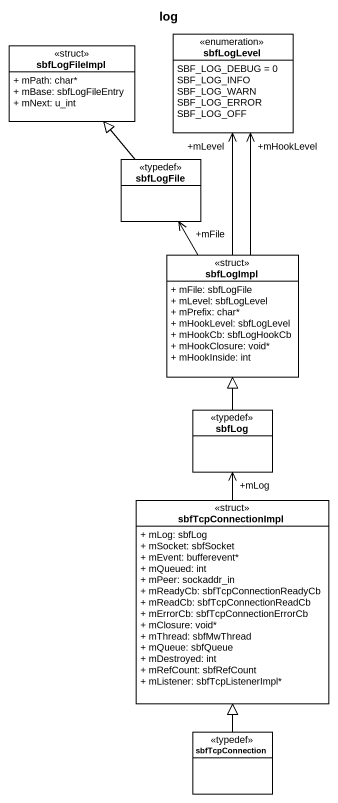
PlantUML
@startuml
title log
hide circle
hide empty members
skinparam classAttributeIconSize 0
class sbfLogFileImpl <<struct>> {
  + mPath: char*
  + mBase: sbfLogFileEntry
  + mNext: u_int
}
enum sbfLogLevel {
  SBF_LOG_DEBUG = 0
  SBF_LOG_INFO
  SBF_LOG_WARN
  SBF_LOG_ERROR
  SBF_LOG_OFF
}
class sbfLogFile <<typedef>>
class sbfLogImpl <<struct>> {
  + mFile: sbfLogFile
  + mLevel: sbfLogLevel
  + mPrefix: char*
  + mHookLevel: sbfLogLevel
  + mHookCb: sbfLogHookCb
  + mHookClosure: void*
  + mHookInside: int
}
class sbfLog <<typedef>>
class sbfTcpConnectionImpl <<struct>> {
  + mLog: sbfLog
  + mSocket: sbfSocket
  + mEvent: bufferevent*
  + mQueued: int
  + mPeer: sockaddr_in
  + mReadyCb: sbfTcpConnectionReadyCb
  + mReadCb: sbfTcpConnectionReadCb
  + mErrorCb: sbfTcpConnectionErrorCb
  + mClosure: void*
  + mThread: sbfMwThread
  + mQueue: sbfQueue
  + mDestroyed: int
  + mRefCount: sbfRefCount
  + mListener: sbfTcpListenerImpl*
}
class sbfTcpConnection <<typedef>>
sbfLogFile -up-|> sbfLogFileImpl
sbfLogImpl -up-> "+mHookLevel" sbfLogLevel
sbfLogImpl -up-> "+mLevel" sbfLogLevel
sbfLogImpl -up-> "+mFile" sbfLogFile
sbfLog -up-|> sbfLogImpl
sbfTcpConnectionImpl -up-> "+mLog" sbfLog
sbfTcpConnection -up-|> sbfTcpConnectionImpl
@enduml
